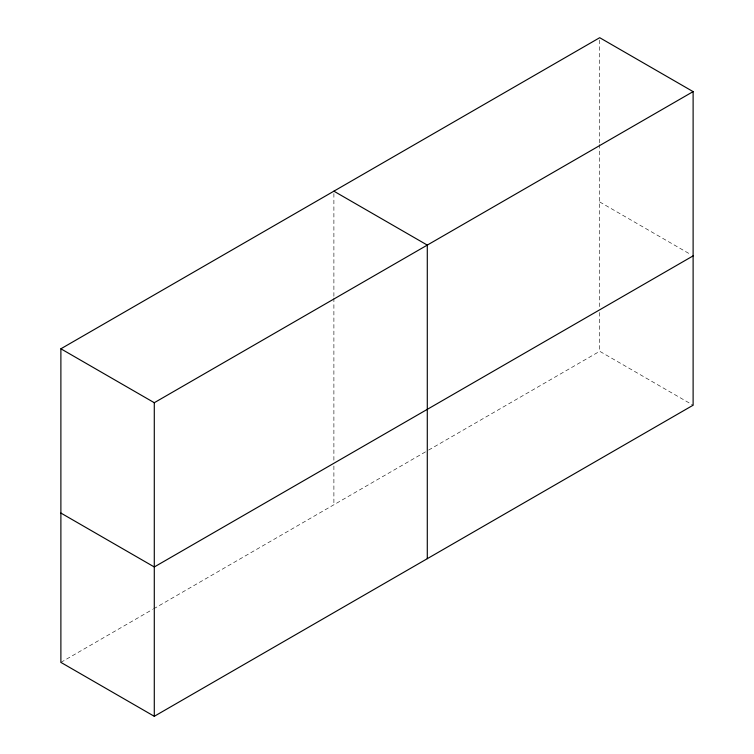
<?xml version="1.0" encoding="UTF-8"?>
<svg xmlns="http://www.w3.org/2000/svg" width="754" height="754" viewBox="0 0 754 754"><rect width="100%" height="100%" fill="white"/><g stroke="black" fill="none" stroke-linecap="round" stroke-linejoin="round"><path stroke-width="0.57" stroke-dasharray="3.77 2.83" d="M60.885 662.38L152.562 609.449M153.59 608.855L427.593 450.656M428.611 450.072L599.713 351.289L693.115 405.209M599.713 201.959L691.088 254.711M599.713 40.047L599.713 143.298M599.713 144.466L599.713 307.783M599.713 312.486L599.713 351.289M333.89 193.524L333.89 296.878M333.89 298.047L333.89 461.297M333.89 466L333.89 504.756"/><path stroke-width="1.13" d="M60.885 348.791L599.713 37.7L693.115 91.62L693.115 405.209L154.287 716.3L60.885 662.38L60.885 348.791L154.287 402.711L693.115 91.62M693.115 255.879L154.287 566.97L60.885 513.05M333.89 191.177L427.292 245.097L427.292 558.676M154.287 402.711L154.287 716.3"/></g></svg>
